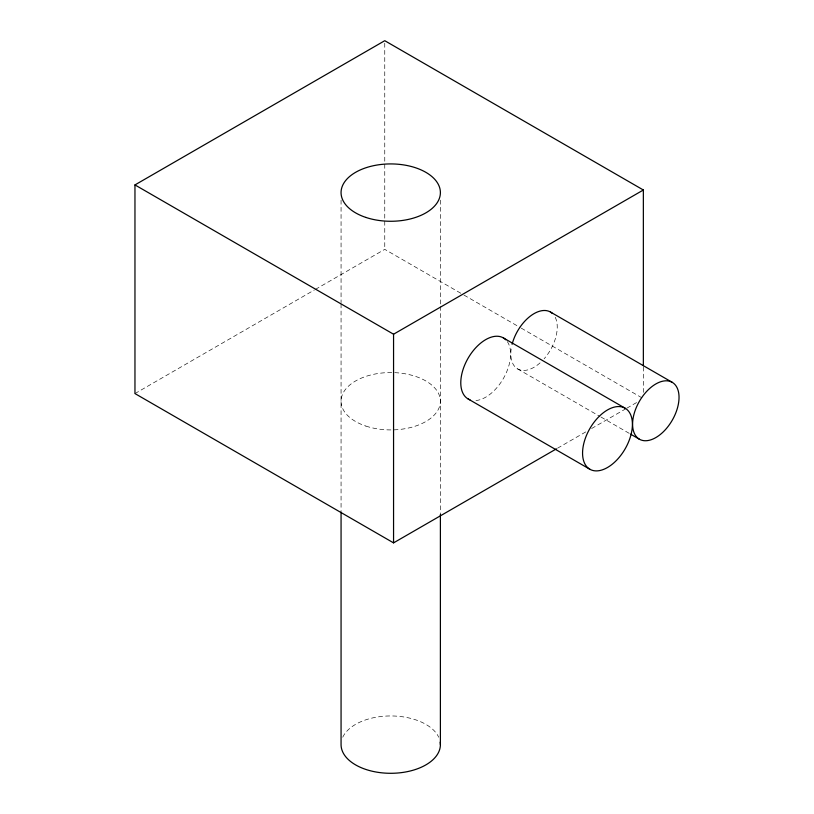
<?xml version="1.0" encoding="UTF-8"?>
<svg xmlns="http://www.w3.org/2000/svg" width="814" height="814" viewBox="0 0 814 814"><rect width="100%" height="100%" fill="white"/><g stroke="black" fill="none" stroke-linecap="round" stroke-linejoin="round"><path stroke-width="0.61" stroke-dasharray="4.07 3.05" d="M134.961 393.569L314.336 290.008M315.435 289.377L384.757 249.349L462.891 294.454M557.529 448.199L586.141 431.685M591.636 428.51L625.752 408.811M626.851 408.18L636.751 402.462M463.99 295.085L520.115 327.493M521.214 328.123L642.256 398.015M517.612 368.905L599.898 416.412M600.997 417.053L629.517 433.516M643.355 367.033L643.355 392.328M440.394 200.183L440.394 305.138M440.394 306.4L440.394 514.428M384.757 43.234L384.757 249.349M341.066 200.183L341.066 302.604M341.066 303.876L341.066 510.612M342.755 737.209A49.664 28.673 0 0 1 390.73 715.954A49.664 28.673 0 0 1 438.705 737.209M555.24 317.307A32.845 18.966 -60 0 1 544.108 358.801M540.038 362.902A32.845 18.966 -60 0 1 511.599 346.479M507.285 341.565A35.246 20.35 -60 0 1 503.785 377.788A35.246 20.35 -60 0 1 474.379 400.59M365.893 426.078A49.664 28.673 0 0 0 440.394 401.241A49.664 28.673 0 0 0 365.893 376.404A49.664 28.673 0 0 0 365.893 426.078"/><path stroke-width="1.22" d="M556.43 448.84L393.559 542.867L134.961 393.569L134.961 184.92L384.757 40.7L643.355 189.998L643.355 365.771M134.961 184.92L393.559 334.218L643.355 189.998M550.447 312.027L672.232 382.336A32.845 18.966 -60 0 1 661.823 433.211A32.845 18.966 -60 0 1 633.384 416.788A32.845 18.966 -60 0 1 672.232 382.336M503.327 337.891L625.111 408.201A35.246 20.35 -60 0 1 613.939 462.8A35.246 20.35 -60 0 1 583.414 445.177A35.246 20.35 -60 0 1 625.111 408.201M630.616 434.157L639.387 439.224M468.081 398.931L589.865 469.251M440.394 514.428L440.394 744.627M393.559 334.218L393.559 542.867M341.066 511.884L341.066 744.627A49.664 28.673 0 0 0 392.887 773.269A49.664 28.673 0 0 0 440.211 742.134M512.108 344.271A32.845 18.966 -60 0 1 530.352 316.107A32.845 18.966 -60 0 1 552.452 313.502M470.014 399.827A35.246 20.35 -60 0 1 468.549 357.438A35.246 20.35 -60 0 1 505.87 339.855M365.893 217.43A49.664 28.673 0 0 0 440.394 192.592A49.664 28.673 0 0 0 365.893 167.765A49.664 28.673 0 0 0 365.893 217.43"/></g></svg>
